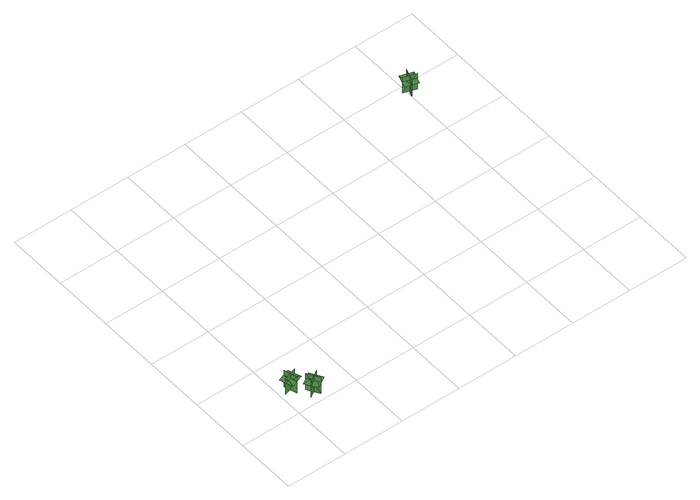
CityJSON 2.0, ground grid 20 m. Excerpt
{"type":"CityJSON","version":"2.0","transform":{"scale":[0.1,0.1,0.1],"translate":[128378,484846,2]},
"CityObjects":{
"tree1":{"type":"SolitaryVegetationObject","geometry":[{"type":"MultiSurface","lod":"1","boundaries":[[[0,1,2]],[[0,2,3]],[[4,5,6]],[[4,6,7]],[[8,9,10]],[[8,10,11]],[[8,11,12]],[[8,12,13]]]}]},
"tree2":{"type":"SolitaryVegetationObject","geometry":[{"type":"MultiSurface","lod":"1","boundaries":[[[14,15,16]],[[14,16,17]],[[18,19,20]],[[18,20,21]],[[22,23,24]],[[22,24,25]],[[22,25,26]],[[22,26,27]]]}]},
"tree3":{"type":"SolitaryVegetationObject","geometry":[{"type":"MultiSurface","lod":"1","boundaries":[[[28,29,30]],[[28,30,31]],[[32,33,34]],[[32,34,35]],[[36,37,38]],[[36,38,39]],[[36,39,40]],[[36,40,41]]]}]}
},
"vertices":[
[57,93,0],[15,79,0],[15,79,62],[57,93,62],[31,107,0],[44,65,0],[44,65,62],[31,107,62],[31,107,44],[10,100,44],[23,58,44],[44,65,44],[65,72,44],[52,114,44],
[93,22,0],[70,60,0],[70,60,62],[93,22,62],[100,51,0],[63,27,0],[63,27,62],[100,51,62],[100,51,45],[88,70,45],[51,46,45],[63,27,45],[75,9,45],[112,32,45],
[989,780,1],[1031,766,1],[1031,766,62],[989,780,62],[1002,754,1],[1016,796,1],[1016,796,62],[1002,754,62],[1002,754,45],[1023,747,45],[1037,789,45],[1016,796,45],[995,803,45],[981,760,45]
]}
